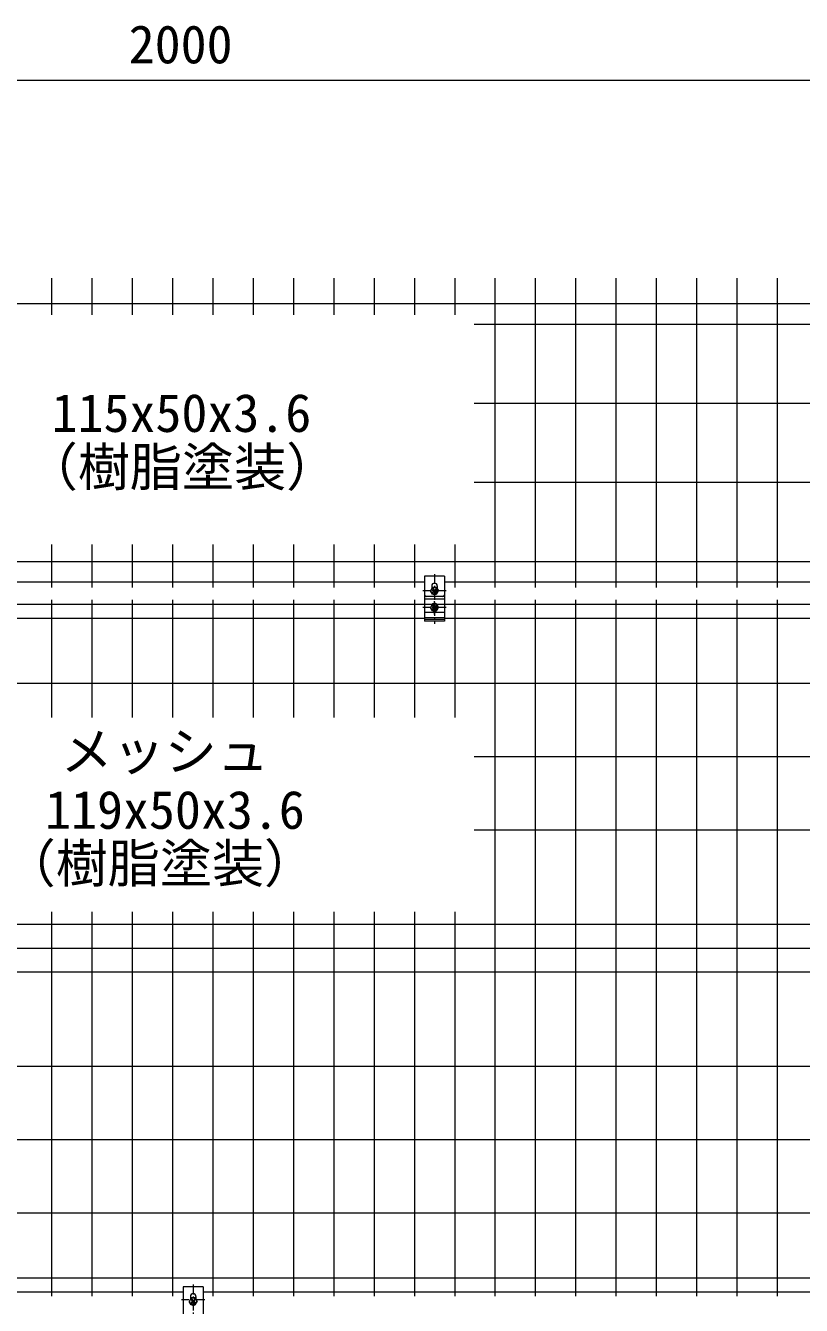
# Model space of a CAD drawing. Units: millimetres, scale not verified. Extents: x -4200 to 4200, y -2970 to 2970.
# Drawn here: x -2516 to -1539, y -849 to 763 of the extents above; entities that cross this region are included whole.
import ezdxf
from ezdxf.enums import TextEntityAlignment as Align

# ---------------------------------------------------------------- set-up
doc = ezdxf.new("R2010")
doc.units = ezdxf.units.MM
doc.header["$LTSCALE"] = 10
doc.linetypes.add('USER1', pattern=[2, 1.25, -0.25, 0.25, -0.25])
for name, color, linetype, lineweight in [('0-0_D-BMK', 2, 'USER1', 13), ('0-2_D-STR-DIM', 7, 'Continuous', 13), ('0-7_D-STR-TXT', 7, 'Continuous', 13), ('0-8_D-STR3', 3, 'Continuous', 13), ('0-E_D-STR5', 7, 'Continuous', 9)]:
    doc.layers.add(name, color=color, linetype=linetype, lineweight=lineweight)
doc.styles.add('ＭＳ ゴシック', font='')
doc.styles.get('ＭＳ ゴシック').set_extended_font_data('MS Gothic')

msp = doc.modelspace()

# ---------------------------------------------------------------- linework, layer by layer
at = {"layer": '0-0_D-BMK'}
for p, q in [((-2000.96, 72.45), (-2000.96, 9.75)), ((-1986.29, 51.28), (-2015.63, 51.28)), ((-1986.29, 30.42), (-2015.63, 30.42)), ((-2304.93, -822.82), (-2304.93, -885.53)), ((-2290.26, -842.17), (-2319.6, -842.17))]:
    msp.add_line(p, q, dxfattribs=at)
at = {"layer": '0-2_D-STR-DIM'}
msp.add_line((-3280.94, 694.68), (-1360.94, 694.68), dxfattribs=at)
at = {"layer": '0-8_D-STR3'}
for p, q in [((-2013.46, 69.58), (-2013.46, 13.16)), ((-1988.46, 69.58), (-2013.46, 69.58)), ((-1988.46, 69.58), (-1988.46, 13.16)), ((-2003.42, 55.54), (-2005.88, 51.28)), ((-2003.42, 47.02), (-2005.88, 51.28)), ((-2004.46, 57.39), (-2004.46, 53.74)), ((-2003.69, 53.33), (-2002.33, 51.97)), ((-2003.69, 49.24), (-2002.33, 50.6)), ((-1998.5, 55.54), (-2003.42, 55.54)), ((-2003.01, 54.01), (-2001.64, 52.65)), ((-2003.01, 48.55), (-2001.64, 49.92)), ((-1998.91, 54.01), (-2000.28, 52.65)), ((-1998.91, 48.55), (-2000.28, 49.92)), ((-1998.23, 53.33), (-1999.6, 51.97)), ((-1998.23, 49.24), (-1999.6, 50.6)), ((-1998.5, 55.54), (-1996.04, 51.28)), ((-1998.5, 47.02), (-1996.04, 51.28)), ((-1997.46, 57.39), (-1997.46, 53.74)), ((-1988.46, 40.86), (-2013.52, 40.86)), ((-2013.46, 34.43), (-2003.57, 34.43)), ((-1990.46, 43.94), (-2011.46, 43.94)), ((-2003.42, 34.68), (-2005.88, 30.42)), ((-2003.69, 32.47), (-2002.33, 31.1)), ((-1998.5, 47.02), (-2003.42, 47.02)), ((-1998.5, 34.68), (-2003.42, 34.68)), ((-2003.01, 33.15), (-2001.64, 31.78)), ((-2000.96, 21.51), (-2000.96, 38.02)), ((-1998.91, 33.15), (-2000.28, 31.78)), ((-1998.23, 32.47), (-1999.6, 31.1)), ((-1998.5, 34.68), (-1996.04, 30.42)), ((-1998.36, 34.43), (-1988.46, 34.43)), ((-1988.5, 17.13), (-2013.5, 17.13)), ((-2013.46, 24.48), (-1988.46, 24.48)), ((-2003.42, 26.16), (-2005.88, 30.42)), ((-2003.69, 28.37), (-2002.33, 29.74)), ((-1998.5, 26.16), (-2003.42, 26.16)), ((-2003.01, 27.69), (-2001.64, 29.05)), ((-1998.91, 27.69), (-2000.28, 29.05)), ((-1998.23, 28.37), (-1999.6, 29.74)), ((-1998.5, 26.16), (-1996.04, 30.42)), ((-1988.46, 15.19), (-2013.46, 15.19)), ((-1988.46, 13.16), (-2013.46, 13.16)), ((-2317.43, -825.69), (-2317.43, -882.12)), ((-2292.43, -825.69), (-2317.43, -825.69)), ((-2308.43, -837.89), (-2308.43, -841.53)), ((-2301.43, -837.89), (-2301.43, -841.53)), ((-2292.43, -825.69), (-2292.43, -882.12)), ((-2307.39, -839.73), (-2309.85, -843.99)), ((-2307.39, -848.25), (-2309.85, -843.99)), ((-2307.66, -841.94), (-2306.3, -843.31)), ((-2307.66, -846.04), (-2306.3, -844.67)), ((-2302.47, -839.73), (-2307.39, -839.73)), ((-2302.47, -848.25), (-2307.39, -848.25)), ((-2306.98, -841.26), (-2305.61, -842.63)), ((-2306.98, -846.72), (-2305.61, -845.36)), ((-2302.88, -841.26), (-2304.25, -842.63)), ((-2302.88, -846.72), (-2304.25, -845.36)), ((-2302.2, -841.94), (-2303.57, -843.31)), ((-2302.2, -846.04), (-2303.57, -844.67)), ((-2302.47, -839.73), (-2300.01, -843.99)), ((-2302.47, -848.25), (-2300.01, -843.99))]:
    msp.add_line(p, q, dxfattribs=at)
for centre in [(-2000.96, 51.28), (-2000.96, 30.42), (-2304.93, -843.99)]:
    msp.add_circle(centre, 4.26, dxfattribs=at)
for centre, radius, start, end in [((-2000.96, 57.39), 3.5, 0, 180), ((-2003.35, 53.67), 0.483, 44.99953, 224.99952), ((-2003.35, 48.89), 0.483, 135, 314.99998), ((-2003.01, 51.28), 0.965, 314.99999, 45), ((-2000.96, 53.33), 0.965, 225.00001, 314.99999), ((-2000.96, 49.24), 0.965, 45, 135), ((-1998.91, 51.28), 0.965, 135, 225.00001), ((-1998.57, 53.67), 0.483, 315, 135), ((-1998.57, 48.9), 0.483, 225.00001, 44.99999), ((-1988.48, 61.4), 0.02, 270, 0), ((-2011.46, 45.94), 2, 180, 270), ((-2003.35, 32.81), 0.483, 44.99953, 224.99952), ((-2000.96, 50.08), 3.62, 237.53826, 302.46174), ((-2000.96, 31.62), 3.62, 57.53826, 122.46174), ((-1998.57, 32.81), 0.483, 315, 135), ((-1990.46, 45.94), 2, 270, 0), ((-2003.35, 28.03), 0.483, 135, 314.99998), ((-2000.96, 29.21), 3.62, 237.53826, 302.46174), ((-2003.01, 30.42), 0.965, 314.99999, 45), ((-2000.96, 32.47), 0.965, 225.00001, 314.99999), ((-2000.96, 28.37), 0.965, 45, 135), ((-1998.91, 30.42), 0.965, 135, 225.00001), ((-1998.57, 28.03), 0.483, 225.00001, 44.99999), ((-2304.93, -837.89), 3.5, 0, 180), ((-2292.45, -833.87), 0.02, 270, 0), ((-2307.32, -841.6), 0.483, 44.99953, 224.99952), ((-2307.32, -846.38), 0.483, 135, 314.99998), ((-2304.93, -845.2), 3.62, 237.53826, 302.46174), ((-2306.98, -843.99), 0.965, 314.99999, 45), ((-2304.93, -841.94), 0.965, 225.00001, 314.99999), ((-2304.93, -846.04), 0.965, 45, 135), ((-2302.88, -843.99), 0.965, 135, 225.00001), ((-2302.54, -841.6), 0.483, 315, 135), ((-2302.54, -846.38), 0.483, 225.00001, 44.99999)]:
    msp.add_arc(centre, radius, start, end, dxfattribs=at)
at = {"layer": '0-E_D-STR5'}
for p, q in [((-2483.27, 445.08), (-2483.27, 399.02)), ((-2432.5, 445.08), (-2432.5, 399.02)), ((-2381.73, 445.08), (-2381.73, 399.02)), ((-2330.96, 445.08), (-2330.96, 399.02)), ((-2280.19, 445.08), (-2280.19, 399.02)), ((-2229.42, 445.08), (-2229.42, 399.02)), ((-2178.65, 445.08), (-2178.65, 399.02)), ((-2127.88, 445.08), (-2127.88, 399.02)), ((-2077.12, 445.08), (-2077.12, 399.02)), ((-2026.35, 445.08), (-2026.35, 399.02)), ((-1975.58, 445.08), (-1975.58, 399.02)), ((-1924.81, 445.08), (-1924.81, 55.37)), ((-1874.04, 445.08), (-1874.04, 55.37)), ((-1823.27, 445.08), (-1823.27, 55.37)), ((-1772.5, 445.08), (-1772.5, 55.37)), ((-1721.73, 445.08), (-1721.73, 55.37)), ((-1670.96, 445.08), (-1670.96, 55.37)), ((-1620.19, 445.08), (-1620.19, 55.37)), ((-1569.42, 445.08), (-1569.42, 55.37)), ((-3318.34, 413.14), (-1477.9, 413.14)), ((-1951.13, 387.16), (-1460.88, 387.16)), ((-1951.13, 287.57), (-1460.88, 287.57)), ((-1951.13, 187.97), (-1460.88, 187.97)), ((-2483.27, 109.53), (-2483.27, 55.37)), ((-2432.5, 109.53), (-2432.5, 55.37)), ((-2381.73, 109.53), (-2381.73, 55.37)), ((-2330.96, 109.53), (-2330.96, 55.37)), ((-2280.19, 109.53), (-2280.19, 55.37)), ((-2229.42, 109.53), (-2229.42, 55.37)), ((-2178.65, 109.53), (-2178.65, 55.37)), ((-2127.88, 109.53), (-2127.88, 55.37)), ((-2077.12, 109.53), (-2077.12, 55.37)), ((-2026.35, 109.53), (-2026.35, 55.37)), ((-1975.58, 109.53), (-1975.58, 55.37)), ((-3318.34, 88.38), (-1477.9, 88.38)), ((-2648.46, 62.4), (-2013.46, 62.4)), ((-1988.46, 62.4), (-1460.88, 62.4)), ((-2648.46, 34.53), (-2013.46, 34.53)), ((-2483.27, 39.93), (-2483.27, -108.39)), ((-2432.5, 39.93), (-2432.5, -108.39)), ((-2381.73, 39.93), (-2381.73, -108.39)), ((-2330.96, 39.93), (-2330.96, -108.39)), ((-2280.19, 39.93), (-2280.19, -108.39)), ((-2229.42, 39.93), (-2229.42, -108.39)), ((-2178.65, 39.93), (-2178.65, -108.39)), ((-2127.88, 39.93), (-2127.88, -108.39)), ((-2077.12, 39.93), (-2077.12, -108.39)), ((-2026.35, 39.93), (-2026.35, -108.39)), ((-1988.46, 34.53), (-1498.36, 34.53)), ((-1975.58, 39.93), (-1975.58, -108.39)), ((-1924.81, 39.93), (-1924.81, -837.57)), ((-1874.04, 39.93), (-1874.04, -837.57)), ((-1823.27, 39.93), (-1823.27, -837.57)), ((-1772.5, 39.93), (-1772.5, -837.57)), ((-1721.73, 39.93), (-1721.73, -837.57)), ((-1670.96, 39.93), (-1670.96, -837.57)), ((-1620.19, 39.93), (-1620.19, -837.57)), ((-1569.42, 39.93), (-1569.42, -837.57)), ((-2648.46, 16.91), (-2013.46, 16.91)), ((-1988.46, 16.91), (-1498.36, 16.91)), ((-3318.34, -65.07), (-1477.9, -65.07)), ((-1951.13, -157.44), (-1460.9, -157.44)), ((-1951.13, -249.82), (-1460.9, -249.82)), ((-2483.27, -353.37), (-2483.27, -837.57)), ((-2432.5, -353.37), (-2432.5, -837.57)), ((-2381.73, -353.37), (-2381.73, -837.57)), ((-2330.96, -353.37), (-2330.96, -837.57)), ((-2280.19, -353.37), (-2280.19, -837.57)), ((-2229.42, -353.37), (-2229.42, -837.57)), ((-2178.65, -353.37), (-2178.65, -837.57)), ((-2127.88, -353.37), (-2127.88, -837.57)), ((-2077.12, -353.37), (-2077.12, -837.57)), ((-2026.35, -353.37), (-2026.35, -837.57)), ((-1975.58, -353.37), (-1975.58, -837.57)), ((-3454.9, -368.82), (-1460.88, -368.82)), ((-3318.34, -398.82), (-1477.85, -398.82)), ((-3454.9, -428.82), (-1460.88, -428.82)), ((-3454.91, -547.82), (-1460.9, -547.82)), ((-3454.91, -640.19), (-1460.9, -640.19)), ((-3318.34, -732.57), (-1477.9, -732.57)), ((-3454.9, -814.54), (-1460.88, -814.54)), ((-3454.9, -832.17), (-2317.43, -832.17)), ((-2292.43, -832.17), (-1460.88, -832.17))]:
    msp.add_line(p, q, dxfattribs=at)

# ---------------------------------------------------------------- texts
at = {"layer": '0-2_D-STR-DIM', "style": 'ＭＳ ゴシック'}
msp.add_text('2000', height=48.09, dxfattribs=at).set_placement((-2386.19, 701.42), align=Align.BOTTOM_LEFT)
at = {"layer": '0-7_D-STR-TXT', "style": 'ＭＳ ゴシック'}
for s, p in [('115x50x3.6', (-2483.38, 237)), ('（樹脂塗装）', (-2515.87, 168.9)), ('メッシュ', (-2471.98, -189.44)), ('119x50x3.6', (-2491.53, -263.04)), ('（樹脂塗装）', (-2543.7, -330.63))]:
    msp.add_text(s, height=48.09, dxfattribs=at).set_placement(p, align=Align.BOTTOM_LEFT)

doc.saveas('drawing.dxf')
